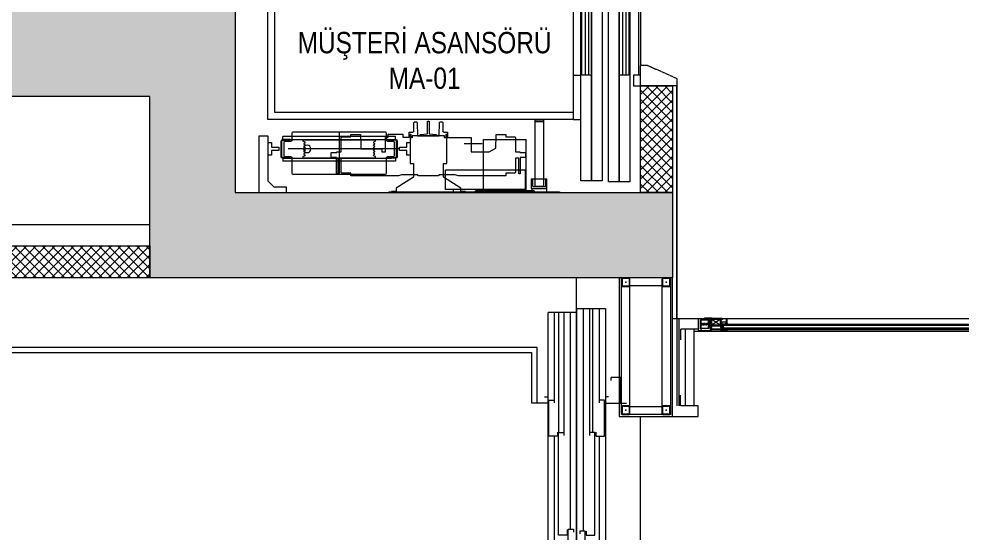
# Model space of a CAD drawing. Extents: x -1457 to 23780, y -2071 to 4205.
# Drawn here: x 19491.1 to 19933.1, y 2270.3 to 2511.5 of the extents above; entities that cross this region are included whole.
import ezdxf

# ---------------------------------------------------------------- set-up
doc = ezdxf.new("R2010")
doc.units = 0
doc.header["$MEASUREMENT"] = 0
doc.linetypes.add('HIDDEN', pattern=[0.375, 0.25, -0.125])
doc.layers.get('0').update_dxf_attribs({"color": 9, "lineweight": 9})
for name, color, linetype, lineweight in [('06D', 9, 'Continuous', 9), ('09', 9, 'Continuous', 9), ('10', 9, 'Continuous', 9), ('15', 9, 'Continuous', 9), ('INCE', 9, 'Continuous', 9), ('M-TEFRIS2-015', 129, 'Continuous', 9)]:
    doc.layers.add(name, color=color, linetype=linetype, lineweight=lineweight)
doc.styles.add('MuuM_TEXT-STANDART', font='ARIALN.TTF')
pattern_1 = [(45, (-385.5235, -15.094166), (-0.0176776695, 0.0530330086), [0, -0.05])]

# ---------------------------------------------------------------- blocks, each defined once
blk = doc.blocks.new('p-as-01')
for p, q in [((582, 0), (-582, 0)), ((-582, 0), (-582, -1432)), ((582, -1432), (582, 0)), ((660, -2), (660, 43)), ((660, 43), (925, 43)), ((925, 43), (925, -87)), ((550, -32), (-550, -32)), ((-550, -32), (-550, -1432)), ((550, -1432), (550, -32)), ((720, -2), (660, -2)), ((690, -2), (690, -17)), ((750, -2), (690, -2)), ((690, -17), (712, -17)), ((712, -17), (712, -52)), ((872, -2), (720, -2)), ((728, -52), (728, -17)), ((728, -17), (750, -17)), ((750, -17), (750, -2)), ((900, -30), (872, -2)), ((900, -87), (900, -30)), ((676, -71), (662.5, -71)), ((662.5, -598), (662.5, -71)), ((676, -105), (676, -70)), ((679, -70), (679, -105)), ((757, -63), (683, -63)), ((683, -63), (757, -63)), ((757, -66), (683, -66)), ((712, -52), (728, -52)), ((761, -105), (761, -70)), ((764, -70), (764, -105)), ((764, -71), (777.5, -71)), ((777.5, -598), (777.5, -71)), ((925, -87), (900, -87)), ((676, -91), (676, -578)), ((679, -105), (676, -105)), ((720, -611.5), (720, -95.2)), ((764, -105), (761, -105)), ((764, -91), (764, -578)), ((678.5, -166.5), (680.5, -164.5)), ((678.5, -502.5), (678.5, -166.5)), ((680.5, -164.5), (684.3, -164.5)), ((684.3, -164.5), (685.8, -170.3)), ((690, -173.5), (690, -173.5)), ((694.2, -170.3), (694.8, -168)), ((694.8, -168), (697.2, -168)), ((697.2, -168), (697.8, -170.3)), ((702, -173.5), (702, -173.5)), ((706.2, -170.3), (706.8, -168)), ((706.8, -168), (709.2, -168)), ((709.2, -168), (709.8, -170.3)), ((714, -173.5), (714, -173.5)), ((718.2, -170.3), (718.8, -168)), ((718.8, -168), (721.2, -168)), ((721.2, -168), (721.8, -170.3)), ((726, -173.5), (726, -173.5)), ((730.2, -170.3), (730.8, -168)), ((730.8, -168), (733.2, -168)), ((733.2, -168), (733.8, -170.3)), ((738, -173.5), (738, -173.5)), ((742.2, -170.3), (742.8, -168)), ((742.8, -168), (745.2, -168)), ((745.2, -168), (745.8, -170.3)), ((750, -173.5), (750, -173.5)), ((754.2, -170.3), (755.7, -164.5)), ((755.7, -164.5), (759.5, -164.5)), ((759.5, -164.5), (761.5, -166.5)), ((761.5, -166.5), (761.5, -502.5)), ((-658, -364.5), (-658, -299.5)), ((-647, -299.5), (-658, -299.5)), ((-647, -364.5), (-647, -299.5)), ((-640, -267), (-640, -427)), ((-638, -267), (-640, -267)), ((-638, -267), (-638, -427)), ((-621, -307), (-626, -312)), ((-622, -308), (-622, -427)), ((-617.5, -307), (-621, -307)), ((-616.5, -308), (-617.5, -307)), ((-616.5, -308), (-616.5, -427)), ((-680, -377), (-680, -315.5)), ((-680, -315.5), (-680, -372)), ((-680, -315.5), (-678, -315.5)), ((-678, -315.5), (-680, -315.5)), ((-678, -377), (-678, -315.5)), ((-678, -315.5), (-678, -367)), ((-658, -342), (-658, -351)), ((-658, -360), (-658, -351)), ((-645.5, -320), (-647, -320)), ((-645.5, -344), (-647, -344)), ((-647, -350.9), (-647, -359.1)), ((-645.5, -320), (-645.5, -332)), ((-640, -322), (-645.5, -322)), ((-645.5, -332), (-645.5, -322)), ((-645.5, -332), (-645.5, -342)), ((-645.5, -344), (-645.5, -332)), ((-640, -342), (-645.5, -342)), ((-635, -322), (-638, -322)), ((-635, -342), (-638, -342)), ((-635, -312), (-635, -352)), ((-626, -312), (-635, -312)), ((-635, -332), (-635, -322)), ((-635, -332), (-635, -342)), ((-626, -352), (-635, -352)), ((-626, -312), (-626, -352)), ((-622, -356), (-626, -352)), ((-616.5, -318.5), (-613.9, -333.5)), ((-613.9, -520.5), (-613.9, -333.5)), ((-610.1, -333.5), (-613.9, -333.5)), ((-613, -313.5), (-599, -313.5)), ((-599, -313.5), (-613, -313.5)), ((-613, -315.5), (-613, -313.5)), ((-613, -313.5), (-613, -315.5)), ((-613, -315.5), (-599, -315.5)), ((-613, -315.5), (-599, -315.5)), ((-607.5, -318.5), (-610.1, -333.5)), ((-610.1, -333.5), (-610.1, -520.5)), ((-607.5, -535.5), (-607.5, -318.5)), ((-602, -318.5), (-607.5, -318.5)), ((-602, -318.5), (-602, -427)), ((-598, -318.7), (-598, -316.5)), ((-598, -316.5), (-598, -318.7)), ((-598, -318.7), (-598, -535.2)), ((-598, -318.7), (-598, -535.2)), ((-596, -316.5), (-596, -537.5)), ((-596, -537.5), (-596, -316.5)), ((640, -334.5), (840, -334.5)), ((-679, -382), (-706.1, -382)), ((-706.1, -493), (-706.1, -382)), ((-706.1, -383), (-678, -383)), ((-680, -372), (-678, -372)), ((-678, -372), (-680, -372)), ((-680, -377), (-680, -372)), ((-678, -377), (-680, -377)), ((-680, -377), (-678, -377)), ((-679, -382), (-679, -377)), ((-678, -367), (-678, -572.4)), ((-668, -367), (-678, -367)), ((-678, -367), (-678, -386.5)), ((-678, -372), (-678, -367)), ((-678, -377), (-678, -372)), ((-668, -367), (-668, -386.5)), ((-668, -427), (-668, -386.5)), ((-668, -396.5), (-668, -395.5)), ((-661.9, -427), (-661.9, -394.1)), ((-661.7, -394.1), (-661.9, -394.1)), ((-661.9, -395.2), (-661.9, -395.2)), ((-645.7, -367.5), (-661.7, -367.5)), ((-661.7, -367.5), (-661.7, -394.1)), ((-647, -364.5), (-658, -364.5)), ((-645.7, -394.1), (-645.7, -367.5)), ((-645.5, -427), (-645.5, -394.1)), ((-645.5, -395.2), (-645.5, -395.2)), ((-668, -427), (-668, -487)), ((-661.9, -459.9), (-661.9, -427)), ((-645.5, -459.9), (-645.5, -427)), ((-640, -427), (-640, -587)), ((-638, -427), (-638, -587)), ((-622, -546), (-622, -427)), ((-622, -432), (-622, -427)), ((-616.5, -546), (-616.5, -427)), ((-602, -535.5), (-602, -427)), ((-683.8, -476), (-684, -476)), ((-683.8, -493), (-683.8, -476)), ((-680, -477), (-680, -538.5)), ((-678, -477), (-680, -477)), ((-678, -477), (-680, -477)), ((-680, -482), (-680, -477)), ((-680, -538.5), (-680, -482)), ((-678, -482), (-680, -482)), ((-680, -482), (-678, -482)), ((-679, -477), (-679, -473.3)), ((-678, -448.9), (-678, -487)), ((-678, -477), (-678, -538.5)), ((-678, -482), (-678, -477)), ((-678, -538.5), (-678, -482)), ((-661.9, -458.8), (-661.9, -458.8)), ((-661.7, -459.9), (-661.9, -459.9)), ((-661.7, -459.9), (-661.7, -486.5)), ((-645.7, -486.5), (-645.7, -459.9)), ((-645.7, -459.9), (-645.5, -459.9)), ((-645.5, -458.8), (-645.5, -458.8)), ((-688.8, -498), (-701.1, -498)), ((-699, -498), (-699, -523.4)), ((-691, -498), (-691, -523.4)), ((-686, -572.4), (-686, -497.1)), ((-668, -487), (-678, -487)), ((-661.7, -486.5), (-645.7, -486.5)), ((-658, -554.5), (-658, -489.5)), ((-647, -489.5), (-658, -489.5)), ((-647, -554.5), (-647, -489.5)), ((-647, -503.1), (-647, -494.9)), ((-645.5, -510), (-647, -510)), ((-645.5, -510), (-645.5, -522)), ((-640, -512), (-645.5, -512)), ((-645.5, -522), (-645.5, -512)), ((-645.5, -534), (-645.5, -522)), ((-645.5, -522), (-645.5, -532)), ((-635, -512), (-638, -512)), ((-635, -542), (-635, -502)), ((-626, -502), (-635, -502)), ((-635, -522), (-635, -512)), ((-635, -522), (-635, -512)), ((-635, -522), (-635, -532)), ((-635, -522), (-635, -532)), ((-622, -498), (-626, -502)), ((-626, -542), (-626, -502)), ((-616.5, -535.5), (-613.9, -520.5)), ((-610.1, -520.5), (-613.9, -520.5)), ((-607.5, -535.5), (-610.1, -520.5)), ((680.5, -504.5), (678.5, -502.5)), ((684.3, -504.5), (680.5, -504.5)), ((685.8, -498.7), (684.3, -504.5)), ((690, -495.5), (690, -495.5)), ((694.8, -501), (694.2, -498.7)), ((697.2, -501), (694.8, -501)), ((697.8, -498.7), (697.2, -501)), ((702, -495.5), (702, -495.5)), ((706.8, -501), (706.2, -498.7)), ((709.2, -501), (706.8, -501)), ((709.8, -498.7), (709.2, -501)), ((714, -495.5), (714, -495.5)), ((718.8, -501), (718.2, -498.7)), ((721.2, -501), (718.8, -501)), ((721.8, -498.7), (721.2, -501)), ((726, -495.5), (726, -495.5)), ((730.8, -501), (730.2, -498.7)), ((733.2, -501), (730.8, -501)), ((733.8, -498.7), (733.2, -501)), ((738, -495.5), (738, -495.5)), ((742.8, -501), (742.2, -498.7)), ((745.2, -501), (742.8, -501)), ((745.8, -498.7), (745.2, -501)), ((750, -495.5), (750, -495.5)), ((755.7, -504.5), (754.2, -498.7)), ((759.5, -504.5), (755.7, -504.5)), ((761.5, -502.5), (759.5, -504.5)), ((-680, -538.5), (-678, -538.5)), ((-680, -538.5), (-678, -538.5)), ((-658, -550), (-658, -541)), ((-647, -554.5), (-658, -554.5)), ((-645.5, -534), (-647, -534)), ((-640, -532), (-645.5, -532)), ((-635, -532), (-638, -532)), ((-626, -542), (-635, -542)), ((-621, -547), (-626, -542)), ((-617.5, -547), (-621, -547)), ((-616.5, -546), (-617.5, -547)), ((-613, -538.5), (-599, -538.5)), ((-599, -538.5), (-613, -538.5)), ((-613, -538.5), (-613, -540.5)), ((-613, -538.5), (-613, -540.5)), ((-613, -540.5), (-599, -540.5)), ((-613, -540.5), (-599, -540.5)), ((-602, -535.5), (-607.5, -535.5)), ((-598, -535.2), (-598, -537.5)), ((-598, -535.2), (-598, -537.5)), ((679, -564), (676, -564)), ((676, -564), (676, -599)), ((679, -599), (679, -564)), ((764, -564), (761, -564)), ((761, -564), (761, -599)), ((764, -599), (764, -564)), ((-771, -582), (-825, -582)), ((-825, -582), (-825, -752)), ((-771, -670), (-771, -582)), ((-679, -589.3), (-670.5, -597.8)), ((-673.3, -583.7), (-665, -592)), ((-665.8, -609.1), (-665.8, -752)), ((-658, -608.9), (-658, -752)), ((-638, -587), (-640, -587)), ((676, -598), (662.5, -598)), ((757, -603), (683, -603)), ((757, -606), (683, -606)), ((683, -606), (757, -606)), ((728, -617), (712, -617)), ((712, -617), (712, -652)), ((728, -652), (728, -617)), ((764, -598), (777.5, -598)), ((852, -682), (904, -601)), ((904, -601), (920, -601)), ((920, -601), (920, -579.6)), ((920, -579.6), (925, -579.6)), ((925, -579.6), (925, -752.6)), ((712, -652), (690, -652)), ((690, -652), (690, -667)), ((750, -652), (728, -652)), ((750, -667), (750, -652)), ((-658, -670), (-771, -670)), ((-668, -1066), (-668, -699.5)), ((-668, -699.5), (-658, -699.5)), ((-658, -752), (-658, -670)), ((-658, -1066), (-658, -699.5)), ((653, -671), (653, -667)), ((653, -667), (788, -667)), ((668, -671), (653, -671)), ((658, -752), (658, -677)), ((658, -677), (668, -677)), ((668, -677), (668, -671)), ((690, -667), (750, -667)), ((788, -667), (788, -682)), ((788, -682), (852, -682)), ((-652, -713.5), (-658, -711)), ((-658, -711), (-658, -793)), ((-649.8, -748.2), (-652, -713.5)), ((-625.4, -748.2), (-649.8, -748.2)), ((-615.4, -747.5), (-625.4, -748.2)), ((-590, -747.5), (-615.4, -747.5)), ((-590, -756.5), (-590, -747.5)), ((615.4, -748), (590, -747.5)), ((590, -747.5), (590, -756.5)), ((625.4, -748.2), (615.4, -748)), ((649.8, -748.2), (625.4, -748.2)), ((652, -713.5), (649.8, -748.2)), ((658, -711), (652, -713.5)), ((658, -793), (658, -711)), ((-825, -752), (-825, -922)), ((-665.8, -752), (-658, -752)), ((-658, -834), (-658, -752)), ((-658, -752), (-658, -752)), ((-658, -793), (-652, -790.5)), ((-652, -790.5), (-649.8, -755.8)), ((-649.8, -755.8), (-625.4, -755.8)), ((-625.4, -755.8), (-615.4, -756)), ((-615.4, -756), (-590, -756.5)), ((590, -756.5), (615.4, -756.5)), ((615.4, -756.5), (625.4, -755.8)), ((625.4, -755.8), (649.8, -755.8)), ((649.8, -755.8), (652, -790.5)), ((652, -790.5), (658, -793)), ((658, -753.2), (658, -752)), ((658, -828.2), (658, -753.2)), ((925, -752.6), (925, -925.6)), ((-771, -922), (-771, -834)), ((-771, -834), (-658, -834)), ((-688, -1069.5), (-688, -799.5)), ((-674, -799.5), (-688, -799.5)), ((-674, -799.5), (-674, -801.5)), ((-673.5, -801.5), (-674, -801.5)), ((-673.5, -801.5), (-673.5, -800)), ((-673.5, -800), (-668.5, -800)), ((-668.5, -803.5), (-668.5, -800)), ((-668.5, -803.5), (-668, -803.5)), ((-668, -912.2), (-668, -799.5)), ((-658, -803.5), (-657.5, -803.5)), ((-658, -804.5), (-658, -829.5)), ((-657.5, -803.5), (-657.5, -800)), ((-657.5, -800), (-652.5, -800)), ((-652.5, -802.5), (-652.5, -800)), ((-652.5, -802.5), (-652, -802.5)), ((-638, -799.5), (-652, -799.5)), ((-652, -799.5), (-652, -802.5)), ((-638, -1069.5), (-638, -799.5)), ((653, -838.2), (653, -834.2)), ((653, -834.2), (668, -834.2)), ((788, -838.2), (653, -838.2)), ((668, -828.2), (658, -828.2)), ((668, -834.2), (668, -828.2)), ((852, -823.2), (788, -823.2)), ((788, -823.2), (788, -838.2)), ((904, -904.2), (852, -823.2)), ((-668, -876.9), (-672.5, -879.5)), ((-672.5, -879.5), (-672.5, -890.5)), ((-653.5, -879.5), (-658, -876.9)), ((-653.5, -890.5), (-653.5, -879.5)), ((-825, -922), (-771, -922)), ((-672.5, -890.5), (-668, -893.1)), ((-668, -909.9), (-672.5, -912.5)), ((-672.5, -912.5), (-672.5, -923.5)), ((-672.5, -923.5), (-668, -926.1)), ((-658, -893.1), (-653.5, -890.5)), ((-653.5, -912.5), (-658, -909.9)), ((-658, -926.1), (-653.5, -923.5)), ((-653.5, -923.5), (-653.5, -912.5)), ((920, -904.2), (904, -904.2)), ((920, -925.6), (920, -904.2)), ((925, -925.6), (920, -925.6)), ((-668, -942.9), (-672.5, -945.5)), ((-672.5, -945.5), (-672.5, -956.5)), ((-672.5, -956.5), (-668, -959.1)), ((-653.5, -945.5), (-658, -942.9)), ((-658, -959.1), (-653.5, -956.5)), ((-653.5, -956.5), (-653.5, -945.5)), ((-668, -975.9), (-672.5, -978.5)), ((-672.5, -978.5), (-672.5, -989.5)), ((-672.5, -989.5), (-668, -992.1)), ((-668, -1008.9), (-672.5, -1011.5)), ((-672.5, -1011.5), (-672.5, -1022.5)), ((-653.5, -978.5), (-658, -975.9)), ((-658, -992.1), (-653.5, -989.5)), ((-653.5, -1011.5), (-658, -1008.9)), ((-653.5, -989.5), (-653.5, -978.5)), ((-653.5, -1022.5), (-653.5, -1011.5)), ((-672.5, -1022.5), (-668, -1025.1)), ((-658, -1025.1), (-653.5, -1022.5)), ((-658, -1064.5), (-658, -1039.5)), ((-674, -1069.5), (-688, -1069.5)), ((-674, -1069.5), (-674, -1067.5)), ((-674, -1067.5), (-673.5, -1067.5)), ((-673.5, -1067.5), (-673.5, -1069)), ((-673.5, -1067.5), (-673.5, -1067.5)), ((-673.5, -1069), (-668.5, -1069)), ((-668.5, -1065.5), (-668.5, -1069)), ((-668.5, -1065.5), (-668, -1065.5)), ((-668, -1066), (-658, -1066)), ((-658, -1065.5), (-657.5, -1065.5)), ((-657.5, -1065.5), (-657.5, -1069)), ((-657.5, -1069), (-652.5, -1069)), ((-652.5, -1066.5), (-652.5, -1069)), ((-652.5, -1066.5), (-652, -1066.5)), ((-652, -1069.5), (-652, -1066.5)), ((-638, -1069.5), (-652, -1069.5)), ((592, -1252), (582, -1252)), ((582, -1252), (582, -1292)), ((592, -1292), (592, -1252)), ((896.6, -1252), (592, -1252)), ((592, -1252), (592, -1292)), ((896.6, -1292), (896.6, -1252)), ((582, -1292), (592, -1292)), ((592, -1292), (896.6, -1292)), ((-582, -1432), (-582, -1467)), ((-582, -1432), (-525, -1432)), ((550, -1432), (-550, -1432)), ((-525, -1432), (-525, -1567)), ((582, -1432), (375, -1432)), ((375, -1432), (375, -1467)), ((582, -1432), (582, -1467)), ((870, -1467), (-542.5, -1467)), ((-542.5, -1467), (-542.5, -1517)), ((375, -1472), (-75, -1472)), ((-75, -1472), (-75, -1517)), ((-75, -1487), (375, -1487)), ((-75, -1502), (375, -1502)), ((375, -1517), (375, -1472)), ((870, -1517), (870, -1467)), ((-542.5, -1517), (870, -1517)), ((870, -1517), (-542.5, -1517)), ((-542.5, -1517), (-542.5, -1567)), ((-75, -1522), (-525, -1522)), ((-525, -1522), (-525, -1567)), ((-525, -1537), (-75, -1537)), ((-75, -1517), (375, -1517)), ((-75, -1567), (-75, -1522)), ((870, -1567), (870, -1517)), ((-542.5, -1567), (870, -1567)), ((-525, -1552), (-75, -1552)), ((-525, -1567), (-75, -1567)), ((875, -1597), (-725, -1597)), ((-725, -1597), (-725, -1647)), ((-75, -1597), (-525, -1597)), ((-525, -1597), (-525, -1642)), ((-525, -1612), (-75, -1612)), ((-525, -1627), (-75, -1627)), ((-75, -1642), (-75, -1597)), ((875, -1647), (875, -1597)), ((875, -1647), (-725, -1647)), ((-725, -1647), (-725, -1697)), ((-725, -1647), (875, -1647)), ((-525, -1642), (-75, -1642)), ((375, -1647), (-75, -1647)), ((-75, -1647), (-75, -1692)), ((-75, -1662), (375, -1662)), ((-75, -1677), (375, -1677)), ((375, -1692), (375, -1647)), ((875, -1697), (875, -1647)), ((-725, -1697), (875, -1697)), ((-525, -1714), (-575, -1714)), ((-575, -1714), (-575, -1747)), ((-525, -1747), (-525, -1714)), ((-75, -1692), (375, -1692)), ((375, -1714), (425, -1714)), ((375, -1747), (375, -1714)), ((425, -1714), (425, -1747)), ((-575, -1747), (-525, -1747)), ((-525, -1737), (375, -1737)), ((425, -1747), (375, -1747))]:
    blk.add_line(p, q)
at = {"ltscale": 15}
for p, q in [((683, -82), (683, -109)), ((752, -77), (688, -77)), ((757, -109), (757, -82)), ((640, -119), (640, -550)), ((678, -114), (645, -114)), ((835, -114), (762, -114)), ((840, -550), (840, -119)), ((645, -555), (678, -555)), ((683, -560), (683, -587)), ((757, -587), (757, -560)), ((762, -555), (835, -555)), ((688, -592), (752, -592))]:
    blk.add_line(p, q, dxfattribs=at)
at = {"ltscale": 0.25}
for p, q in [((761, -296), (737, -296)), ((737, -296), (737, -323)), ((761, -322), (761, -296)), ((667, -343), (664, -346)), ((664, -346), (664, -389)), ((734, -343), (667, -343)), ((737, -323), (734, -323)), ((734, -323), (734, -343)), ((836.5, -322), (761, -322)), ((764, -343), (764, -328)), ((764, -328), (836.5, -328)), ((831, -343), (764, -343)), ((834, -346), (831, -343)), ((834, -389), (834, -346)), ((836.5, -328), (836.5, -322)), ((664, -389), (652, -389)), ((652, -389), (652, -431.6)), ((846, -389), (834, -389)), ((846, -612.5), (846, -389)), ((654.9, -434.6), (694, -435.6)), ((694, -435.6), (719, -436.5)), ((719, -436.5), (719, -534.8)), ((666, -563.6), (651.5, -563.6)), ((651.5, -563.6), (651.5, -632.6)), ((733, -552), (666, -552)), ((666, -552), (666, -563.6)), ((719, -534.8), (733, -534.8)), ((733, -534.8), (733, -552)), ((841.5, -626.4), (846, -612.5)), ((665.5, -662), (643.8, -662)), ((651.5, -632.6), (665.5, -632.6)), ((665.5, -632.6), (665.5, -662)), ((841.5, -702.5), (841.5, -626.4)), ((593.8, -687.7), (593.8, -696.4)), ((636.7, -683.7), (596.7, -684.7)), ((596.7, -699.4), (658, -700.9)), ((636.7, -683.7), (636.7, -683.7)), ((640.8, -665), (640.8, -678.8)), ((658, -700.9), (658, -803.1)), ((843, -702.5), (841.5, -702.5)), ((846, -798.5), (846, -705.5)), ((593.8, -807.6), (593.8, -816.3)), ((658, -803.1), (596.7, -804.6)), ((596.7, -819.3), (636.7, -820.3)), ((636.7, -820.3), (636.7, -820.3)), ((640.8, -825.2), (640.8, -839)), ((841.5, -877.6), (841.5, -801.5)), ((841.5, -801.5), (843, -801.5)), ((643.8, -842), (666, -842)), ((666, -842), (666, -952)), ((846, -891.5), (841.5, -877.6)), ((-659, -920), (-659, -1004)), ((695, -920), (695, -1004)), ((846, -1115), (846, -891.5)), ((666, -952), (733, -952)), ((733, -952), (733, -1036.9)), ((733, -1036.9), (715.8, -1067.8)), ((652, -1072.4), (652, -1115)), ((715.8, -1067.8), (654.9, -1069.4)), ((652, -1115), (664, -1115)), ((664, -1115), (664, -1158)), ((834, -1158), (834, -1115)), ((834, -1115), (846, -1115)), ((664, -1158), (667, -1161)), ((667, -1161), (734, -1161)), ((734, -1161), (734, -1181)), ((734, -1181), (737, -1181)), ((737, -1181), (737, -1208)), ((761, -1208), (761, -1182)), ((761, -1182), (836.5, -1182)), ((764, -1176), (764, -1161)), ((764, -1161), (831, -1161)), ((836.5, -1176), (764, -1176)), ((831, -1161), (834, -1158)), ((836.5, -1182), (836.5, -1176)), ((737, -1208), (761, -1208))]:
    blk.add_line(p, q, dxfattribs=at)
at = {"linetype": 'Continuous', "ltscale": 0.25}
for p, q in [((921, -567), (921, -1150.5)), ((921, -567), (925, -567)), ((925, -567), (925, -1149.5)), ((911, -832.5), (818, -832.5)), ((818, -832.5), (818, -1206.5)), ((911, -1206.5), (911, -832.5)), ((911, -1168.8), (911, -868.8)), ((911, -868.8), (921, -868.8)), ((921, -868.8), (921, -1168.8)), ((676, -1010), (676, -1210)), ((921, -1010), (676, -1010)), ((921, -972.5), (916, -972.5)), ((921, -972.5), (916, -972.5)), ((916, -1247.5), (916, -972.5)), ((921, -1247.5), (921, -972.5)), ((921, -1168.8), (911, -1168.8)), ((921, -1150.5), (921, -1159)), ((921, -1159), (921, -1165)), ((921, -1165), (921, -1172.5)), ((921, -1172.5), (921, -1367)), ((925, -1149.5), (925, -1159)), ((925, -1159), (925, -1165)), ((925, -1165), (925, -1173.4)), ((925, -1173.4), (925, -1367)), ((921, -1210), (676, -1210)), ((818, -1206.5), (911, -1206.5)), ((916, -1247.5), (921, -1247.5)), ((921, -1367), (925, -1367))]:
    blk.add_line(p, q, dxfattribs=at)
at = {"ltscale": 30}
for p, q in [((860.6, -1236.2), (860.6, -1307.7)), ((905, -1236.2), (860.6, -1236.2)), ((896.6, -1241.7), (860.6, -1241.7)), ((896.6, -1241.7), (896.6, -1302.2)), ((896.6, -1302.2), (860.6, -1302.2)), ((905, -1307.7), (860.6, -1307.7))]:
    blk.add_line(p, q, dxfattribs=at)
at = {"ltscale": 6}
for p, q in [((905, -1236.2), (905, -1307.7)), ((905, -1237), (925, -1237)), ((923, -1237), (923, -1307)), ((925, -1237), (925, -1307)), ((925, -1307), (905, -1307))]:
    blk.add_line(p, q, dxfattribs=at)
for centre, radius in [((720, -184.5), 17.5), ((-612, -327), 3), ((-612, -527), 3)]:
    blk.add_circle(centre, radius)
for centre, radius, start, end in [((683, -70), 7, 90, 180), ((683, -70), 4, 90, 180), ((688, -82), 5, 90, 180), ((752, -82), 5, 0, 90), ((757, -70), 7, 0, 90), ((757, -70), 4, 0, 90), ((645, -119), 5, 90, 180), ((678, -109), 5, 270, 0), ((762, -109), 5, 180, 270), ((835, -119), 5, 0, 90), ((690, -169.2), 4.3, 195, 270), ((690, -169.2), 4.3, 270, 345), ((702, -169.2), 4.3, 195, 270), ((702, -169.2), 4.3, 270, 345), ((714, -169.2), 4.3, 195, 270), ((714, -169.2), 4.3, 270, 345), ((726, -169.2), 4.3, 195, 270), ((726, -169.2), 4.3, 270, 345), ((738, -169.2), 4.3, 195, 270), ((738, -169.2), 4.3, 270, 345), ((750, -169.2), 4.3, 195, 270), ((750, -169.2), 4.3, 270, 345), ((-612, -327), 3, 0, 180), ((-612, -327), 3, 180, 0), ((-599, -316.5), 3, 0, 90), ((-599, -316.5), 3, 0, 90), ((-599, -316.5), 1, 0, 90), ((-599, -316.5), 1, 0, 90), ((-684, -470), 6, 270, 0), ((-701.1, -493), 5, 180, 270), ((-695, -523.4), 4, 180, 0), ((-688.8, -493), 5, 270, 0), ((-612, -527), 3, 0, 180), ((-612, -527), 3, 180, 0), ((690, -499.8), 4.3, 90, 165), ((690, -499.8), 4.3, 15, 90), ((702, -499.8), 4.3, 90, 165), ((702, -499.8), 4.3, 15, 90), ((714, -499.8), 4.3, 90, 165), ((714, -499.8), 4.3, 15, 90), ((726, -499.8), 4.3, 90, 165), ((726, -499.8), 4.3, 15, 90), ((738, -499.8), 4.3, 90, 165), ((738, -499.8), 4.3, 15, 90), ((750, -499.8), 4.3, 90, 165), ((750, -499.8), 4.3, 15, 90), ((-662, -572.4), 24, 180, 225), ((-662, -572.4), 16, 180, 225), ((-599, -537.5), 1, 270, 0), ((-599, -537.5), 3, 270, 0), ((-599, -537.5), 3, 270, 0), ((-599, -537.5), 1, 270, 0), ((645, -550), 5, 180, 270), ((678, -560), 5, 0, 90), ((762, -560), 5, 90, 180), ((835, -550), 5, 270, 0), ((-681.8, -609.1), 16, 0, 45), ((-682, -608.9), 24, 0, 45), ((683, -599), 7, 180, 270), ((683, -599), 4, 180, 270), ((688, -587), 5, 180, 270), ((752, -587), 5, 270, 0), ((757, -599), 4, 270, 0), ((757, -599), 7, 270, 0), ((-663, -885), 15, 109.4712, 250.5288), ((-663, -885), 9.5, 121.7569, 238.2431), ((-663, -885), 6, 146.4427, 213.5573), ((-663, -885), 15, 289.4712, 70.5288), ((-663, -885), 9.5, 301.7569, 58.2431), ((-663, -885), 6, 326.4427, 33.5573), ((-663, -918), 15, 109.4712, 250.5288), ((-663, -918), 9.5, 121.7569, 238.2431), ((-663, -918), 6, 146.4427, 213.5573), ((-663, -918), 15, 289.4712, 70.5288), ((-663, -918), 9.5, 301.7569, 58.2431), ((-663, -918), 6, 326.4427, 33.5573), ((-663, -951), 15, 109.4712, 250.5288), ((-663, -984), 15, 109.4712, 250.5288), ((-663, -951), 9.5, 121.7569, 238.2431), ((-663, -951), 6, 146.4427, 213.5573), ((-663, -951), 15, 289.4712, 70.5288), ((-663, -951), 9.5, 301.7569, 58.2431), ((-663, -951), 6, 326.4427, 33.5573), ((-663, -984), 15, 289.4712, 70.5288), ((-663, -1017), 15, 109.4712, 250.5288), ((-663, -984), 9.5, 121.7569, 238.2431), ((-663, -1017), 9.5, 121.7569, 238.2431), ((-663, -984), 6, 146.4427, 213.5573), ((-663, -1017), 6, 146.4427, 213.5573), ((-663, -984), 9.5, 301.7569, 58.2431), ((-663, -984), 6, 326.4427, 33.5573), ((-663, -1017), 15, 289.4712, 70.5288), ((-663, -1017), 9.5, 301.7569, 58.2431), ((-663, -1017), 6, 326.4427, 33.5573)]:
    blk.add_arc(centre, radius, start, end)
at = {"ltscale": 0.25}
for centre, radius, start, end in [((655, -431.6), 2.98, 180, 268.4759), ((643.8, -665), 3, 90, 180), ((596.8, -687.7), 3, 91.5, 180), ((596.8, -696.4), 2.99, 180, 268.6138), ((635.8, -678.8), 5, 280.303, 360), ((843, -705.5), 3, 360, 90), ((596.8, -807.6), 3, 91.3862, 180), ((596.8, -816.3), 3, 180, 268.5), ((635.8, -825.2), 5, 360, 79.697), ((643.8, -839), 3, 180, 270), ((843, -798.5), 3, 270, 0), ((655, -1072.4), 2.98, 91.5241, 180)]:
    blk.add_arc(centre, radius, start, end, dxfattribs=at)
blk = doc.blocks.new('Prf-40x40')
for points in [[(1.5, -2), (-1.5, -2, -0.414214), (-2, -1.5), (-2, 1.5, -0.414214), (-1.5, 2), (1.5, 2, -0.414214), (2, 1.5), (2, -1.5, -0.414214)], [(1.5, -1.7), (-1.5, -1.7, -0.414214), (-1.7, -1.5), (-1.7, 1.5, -0.414214), (-1.5, 1.7), (1.5, 1.7, -0.414214), (1.7, 1.5), (1.7, -1.5, -0.414214)]]:
    blk.add_lwpolyline(points, format="xyb", close=True)
blk.add_point((0, 0))
blk = doc.blocks.new('p-civi')
at = {"layer": 'INCE', "linetype": 'HIDDEN'}
for p, q in [((0.1, 0.6), (0, 0.5)), ((13.1, 0.5), (0, 0.5)), ((0, 0.5), (0, -0.5)), ((0.1, 0.6), (13, 0.6)), ((0.1, 0.6), (0.1, -0.6)), ((13, 0.6), (13.1, 0.5)), ((13.1, -0.5), (0, -0.5)), ((0.1, -0.6), (0, -0.5)), ((13, -0.6), (0.1, -0.6)), ((13, -0.6), (13.1, -0.5))]:
    blk.add_line(p, q, dxfattribs=at)
at = {"layer": 'INCE'}
for p, q in [((0.1, -0.4), (0.2, 0.6)), ((0.2, -0.6), (0.4, 0.6)), ((0.4, -0.6), (0.6, 0.6)), ((0.6, -0.6), (0.8, 0.6)), ((0.8, -0.6), (1, 0.6)), ((1, -0.6), (1.2, 0.6)), ((1.2, -0.6), (1.4, 0.6)), ((1.4, -0.6), (1.6, 0.6)), ((1.6, -0.6), (1.8, 0.6)), ((1.8, -0.6), (2, 0.6)), ((2, -0.6), (2.2, 0.6)), ((2.2, -0.6), (2.4, 0.6)), ((2.5, -0.6), (2.6, 0.6)), ((2.7, -0.6), (2.8, 0.6)), ((2.9, -0.6), (3, 0.6)), ((3.1, -0.6), (3.2, 0.6)), ((3.3, -0.6), (3.4, 0.6)), ((3.5, -0.6), (3.6, 0.6)), ((3.7, -0.6), (3.9, 0.6)), ((3.9, -0.6), (4.1, 0.6)), ((4.1, -0.6), (4.3, 0.6)), ((4.3, -0.6), (4.5, 0.6)), ((4.5, -0.6), (4.7, 0.6)), ((4.7, -0.6), (4.9, 0.6)), ((4.9, -0.6), (5.1, 0.6)), ((5.1, -0.6), (5.3, 0.6)), ((5.3, -0.6), (5.5, 0.6)), ((5.5, -0.6), (5.7, 0.6)), ((5.7, -0.6), (5.9, 0.6)), ((5.9, -0.6), (6.1, 0.6)), ((6.1, -0.6), (6.3, 0.6)), ((6.3, -0.6), (6.5, 0.6)), ((6.5, -0.6), (6.7, 0.6)), ((6.7, -0.6), (6.9, 0.6)), ((6.9, -0.6), (7.1, 0.6)), ((7.1, -0.6), (7.3, 0.6)), ((7.3, -0.6), (7.5, 0.6)), ((7.5, -0.6), (7.7, 0.6)), ((7.8, -0.6), (7.9, 0.6)), ((8, -0.6), (8.1, 0.6)), ((8.2, -0.6), (8.3, 0.6)), ((8.4, -0.6), (8.5, 0.6)), ((8.6, -0.6), (8.7, 0.6)), ((8.8, -0.6), (8.9, 0.6)), ((9, -0.6), (9.2, 0.6)), ((9.2, -0.6), (9.4, 0.6)), ((9.4, -0.6), (9.6, 0.6)), ((9.6, -0.6), (9.8, 0.6)), ((9.8, -0.6), (10, 0.6)), ((10, -0.6), (10.2, 0.6)), ((10.2, -0.6), (10.4, 0.6)), ((10.4, -0.6), (10.6, 0.6)), ((10.6, -0.6), (10.8, 0.6)), ((10.8, -0.6), (11, 0.6)), ((11, -0.6), (11.2, 0.6)), ((11.2, -0.6), (11.4, 0.6)), ((11.4, -0.6), (11.6, 0.6)), ((11.6, -0.6), (11.8, 0.6)), ((11.8, -0.6), (12, 0.6)), ((12, -0.6), (12.2, 0.6)), ((12.2, -0.6), (12.4, 0.6)), ((12.4, -0.6), (12.6, 0.6)), ((12.6, -0.6), (12.8, 0.6)), ((12.8, -0.6), (13, 0.6)), ((13, 0.6), (13.1, 0.5)), ((13.1, 0.5), (13, 0.6)), ((13.1, 0.5), (13.2, 0.5)), ((13.6, 0.9), (13.2, 0.5)), ((13.2, -0.5), (13.2, 0.5)), ((13.6, 0.9), (13.6, -0.9)), ((13.6, 0.9), (13.6, 0.9)), ((13.7, 0.6), (13.7, -0.8)), ((13.1, -0.5), (13.2, -0.5)), ((13.6, -0.9), (13.2, -0.5)), ((13.6, -0.9), (13.7, -0.9))]:
    blk.add_line(p, q, dxfattribs=at)
blk = doc.blocks.new('*X58')
for p, q in [((1, 6.3), (1.3, 6.6)), ((3.8, 3.3), (1.2, 5.9)), ((1.6, 5.1), (2.3, 5.9)), ((2.2, 4), (3.3, 5)), ((2.9, 2.9), (4.9, 4.9)), ((3.7, 1.9), (3.8, 2)), ((5.3, 3.5), (3.9, 4.9)), ((4.8, 5.8), (4.1, 6.6)), ((4.2, 5.9), (4.8, 6.6)), ((5.3, 3.5), (6.7, 4.9)), ((5.7, 5.7), (6.5, 6.5)), ((8.4, 2.2), (5.7, 4.9)), ((6.8, 5.6), (5.9, 6.5)), ((7.8, 1), (6.5, 2.3)), ((6.7, 1.4), (10.4, 5.1)), ((6.8, 3.3), (8.4, 4.9)), ((7.2, 0.1), (7.8, 0.7)), ((7.3, 5.5), (8.2, 6.4)), ((9.5, 2.9), (7.5, 4.9)), ((8.8, 5.3), (7.7, 6.4)), ((8.8, 5.3), (9.6, 6)), ((11.4, 2.8), (9.1, 5.1)), ((10.1, 3), (12, 4.9)), ((14.1, 1.8), (11, 4.9)), ((11.8, 5.9), (11.1, 6.6)), ((11.3, 6), (11.9, 6.6)), ((11.5, 2.7), (13.7, 4.9)), ((12.4, 1.8), (13.8, 3.2)), ((13.6, 0.6), (12.6, 1.6)), ((12.8, 5.8), (13.6, 6.5)), ((14.2, 3.5), (12.8, 4.9)), ((12.8, 0.5), (14, 1.6)), ((13.8, 5.7), (12.9, 6.6)), ((14.1, 3.5), (16.5, 5.9)), ((14.4, 5.6), (15.3, 6.5)), ((15.8, 3.6), (14.5, 4.9)), ((16.7, 4.5), (14.7, 6.5)), ((16.1, 3.7), (16.6, 4.2))]:
    blk.add_line(p, q)
blk = doc.blocks.new('*X57')
for p, q in [((0.6, 14.7), (1.1, 15.2)), ((4.5, 11.4), (0.8, 15.2)), ((1.3, 0.4), (0.9, 0.9)), ((1, 13.3), (2.1, 14.5)), ((3.3, 10.8), (1, 13.1)), ((1, 1), (3.1, 3.1)), ((1.1, 8.1), (1.6, 8.6)), ((1.3, 11.9), (3.2, 13.8)), ((2, 1.5), (1.5, 2.1)), ((1.6, 10.4), (4.2, 13)), ((4.5, 7.9), (1.6, 10.8)), ((1.9, 8.9), (3.3, 10.4)), ((1.9, 7.2), (3.6, 8.9)), ((4.5, 6.1), (1.9, 8.7)), ((2.7, 2.6), (2, 3.3)), ((4, 4.8), (2.5, 6.4)), ((2.5, 4.3), (4.6, 6.3)), ((2.6, 6.1), (4.4, 8)), ((3.4, 3.6), (2.6, 4.5)), ((4.3, 11.4), (5.2, 12.2))]:
    blk.add_line(p, q)
blk = doc.blocks.new('p-dograma izo1')
at = {"layer": '10'}
for p, q in [((-69.9, -3.3), (-29.9, -3.3)), ((-29.9, -3.3), (-69.9, -32.1)), ((-69.9, -3.3), (-29.9, -32.1)), ((-69.9, -32.1), (-69.9, -3.3)), ((-29.9, -32.1), (-69.9, -32.1)), ((-24.9, -27), (-31.8, -27)), ((-29.9, -32.1), (-29.9, -3.3)), ((-26.9, -24.5), (-28.9, -24.5)), ((-26.9, -29.5), (-28.9, -29.5)), ((-26.9, -22.5), (-26.9, -31.5))]:
    blk.add_line(p, q, dxfattribs=at)
at = {"layer": '10', "linetype": 'ByBlock'}
blk.add_line((-28.9, -2.1), (-28.9, -30), dxfattribs=at)
at = {"layer": '10'}
blk.add_lwpolyline([(-72.9, -30), (-72.9, -33.1), (-77.9, -33.1), (-77.9, -36.6), (-77.6, -37.1), (-78.7, -38.2, 0.198912), (-78.8, -38.4), (-78.8, -38.9, 0.414214), (-78.6, -39.1), (-77.3, -39.1, 0.198912), (-77.1, -39), (-76.4, -38.3), (-76, -38.3, 0.198912), (-75.8, -38.2), (-75.4, -37.8), (-75.4, -37.6), (-76.4, -36.6), (-76.4, -35.6), (-76.4, -35.6, -1), (-76.4, -35.1), (-70.6, -35.1), (-72.1, -37.6), (-72.1, -37.8), (-71.9, -38.2, 0.267949), (-71.7, -38.3), (-71.2, -38.3), (-71, -38.2), (-67.9, -35.1), (-31.9, -35.1), (-28.7, -38.2), (-28.6, -38.3), (-28.1, -38.3, 0.267949), (-27.9, -38.2), (-27.7, -37.8), (-27.7, -37.6), (-29.1, -35.1), (-23.3, -35.1, -1), (-23.3, -35.6), (-23.4, -35.6), (-23.4, -36.6), (-24.4, -37.6), (-24.4, -37.8), (-23.9, -38.2, 0.198912), (-23.8, -38.3), (-23.4, -38.3), (-22.6, -39, 0.198912), (-22.5, -39.1), (-21.2, -39.1, 0.414214), (-21, -38.9), (-21, -38.4, 0.198912), (-21, -38.2), (-22.2, -37.1), (-21.9, -36.6), (-21.9, -33.1), (-26.9, -33.1), (-26.9, -22.1), (-21.9, -22.1), (-21.9, -18.8), (-23.9, -18.1), (-23.8, -18.1), (-23.9, -18.1), (-23.9, -20.1), (-26.9, -20.1), (-26.9, -2.1), (-23.9, -2.1), (-23.9, -4.1), (-21.9, -3.4), (-21.9, -0.1), (-77.9, -0.1), (-77.9, -3.4), (-75.9, -4.1), (-75.9, -2.1), (-72.9, -2.1), (-72.9, -20.1), (-75.9, -20.1), (-75.9, -18.1), (-77.9, -18.8), (-77.9, -22.1), (-72.9, -22.1), (-72.9, -24)], format="xyb", dxfattribs=at)
for points in [[(-70.9, -24.6), (-70.9, -2.1), (-53.4, -2.1), (-28.9, -2.1)], [(-28.9, -30), (-28.9, -33.1), (-70.9, -33.1), (-70.9, -29.5)]]:
    blk.add_lwpolyline(points, dxfattribs=at)
blk.add_lwpolyline([(-26.9, -16.9, -0.414214), (-26.4, -16.4), (-1.4, -16.4), (-1.4, -1.5), (-19.9, -1.5), (-19.9, -5.7), (-26.1, -5.7, -0.414214), (-26.6, -5.2), (-26.6, -4.7), (-24.6, -3.3), (-24.1, -4.2), (-21.4, -4.2), (-21.4, -1.6), (-21.9, -1.6), (-21.9, -0.1), (0.1, -0.1), (0.1, -24.6), (-1.4, -24.6), (-1.4, -18), (-24.1, -18), (-24.1, -19), (-26.9, -17.2)], format="xyb", close=True, dxfattribs=at)
blk = doc.blocks.new('p-izo kapı kenar profili')
at = {"layer": '06D'}
h = blk.add_hatch(dxfattribs=at)
h.set_pattern_fill('DOTS', color=256, scale=0.8, angle=45, style=0)
h.set_pattern_definition(pattern_1)
h.paths.add_polyline_path([(0.26, -4.83), (0.16, -5), (0.66, -5), (0.56, -4.83), (0.56, -4.25), (0.56, -3.67), (0.66, -3.5), (0.16, -3.5), (0.26, -3.67), (0.26, -4.25)])
h = blk.add_hatch(dxfattribs=at)
h.set_pattern_fill('DOTS', color=256, scale=0.8, angle=45, style=0)
h.set_pattern_definition(pattern_1)
h.paths.add_polyline_path([(5.03, -4.25), (5.03, -4.83), (4.93, -5), (5.43, -5), (5.33, -4.83), (5.33, -4.25), (5.33, -3.67), (5.43, -3.5), (4.93, -3.5), (5.03, -3.67)])
at = {"layer": '09'}
h = blk.add_hatch(dxfattribs=at)
h.set_pattern_fill('ANSI31', color=256, scale=0.75, style=0)
h.set_pattern_definition([(45, (-0.12092, -6), (-0.0662913, 0.0662913), [])])
h.paths.add_polyline_path([(7.79, -6), (7.79, -5.61), (7.78, -5.61), (7.77, -5.6), (7.77, -5.45), (7.55, -5.45, 0.414214), (7.49, -5.51), (7.49, -5.57), (7.64, -5.57), (7.64, -5.82), (6.64, -5.82), (6.64, -5.57), (6.79, -5.57), (6.79, -5.51, 0.414214), (6.73, -5.45), (6.49, -5.45), (6.49, -5.8), (5.29, -5.8), (5.29, -5.2), (5.59, -5.2), (5.59, -4.85), (5.56, -4.8), (5.67, -4.69, 0.198912), (5.68, -4.67), (5.68, -4.62, 0.414214), (5.66, -4.6), (5.53, -4.6, 0.198912), (5.51, -4.61), (5.44, -4.68), (5.4, -4.68, 0.198912), (5.38, -4.69), (5.34, -4.73), (5.34, -4.75), (5.44, -4.85), (5.44, -4.95), (5.44, -4.95, -1), (5.44, -5), (4.85, -5), (5, -4.75), (5, -4.73), (4.98, -4.69, 0.267949), (4.96, -4.68), (4.91, -4.68), (4.89, -4.69), (4.58, -5), (2.81, -5), (0.98, -5), (0.66, -4.69), (0.65, -4.68), (0.6, -4.68, 0.267949), (0.58, -4.69), (0.56, -4.72), (0.56, -4.76), (0.7, -5), (0.11, -5, -1), (0.11, -4.95), (0.12, -4.95), (0.12, -4.85), (0.22, -4.75), (0.22, -4.73), (0.17, -4.69, 0.198912), (0.16, -4.68), (0.12, -4.68), (0.04, -4.61, 0.198912), (0.03, -4.6), (-0.1, -4.6, 0.414214), (-0.12, -4.62), (-0.12, -4.67, 0.198912), (-0.12, -4.69), (0, -4.8), (-0.03, -4.85), (-0.03, -5.2), (0.29, -5.2), (0.29, -5.8), (0, -5.8), (0, -6), (2.42, -6), (2.81, -6)], flags=17)
h.paths.add_polyline_path([(7.79, -6), (7.79, -5.45), (7.55, -5.45, 0.414214), (7.49, -5.51), (7.49, -5.57), (7.64, -5.57), (7.64, -5.82), (6.64, -5.82), (6.64, -5.57), (6.79, -5.57), (6.79, -5.51, 0.414214), (6.73, -5.45), (6.49, -5.45), (6.49, -5.8), (5.29, -5.8), (5.29, -5.2), (5.59, -5.2), (5.59, -4.85), (5.56, -4.8), (5.67, -4.69, 0.198912), (5.68, -4.67), (5.68, -4.62, 0.414214), (5.66, -4.6), (5.53, -4.6, 0.198912), (5.51, -4.61), (5.44, -4.68), (5.4, -4.68, 0.198912), (5.38, -4.69), (5.34, -4.73), (5.34, -4.75), (5.44, -4.85), (5.44, -4.95), (5.44, -4.95, -1), (5.44, -5), (4.85, -5), (5, -4.75), (5, -4.73), (4.98, -4.69, 0.267949), (4.96, -4.68), (4.91, -4.68), (4.89, -4.69), (4.58, -5), (2.81, -5), (0.98, -5), (0.66, -4.69), (0.65, -4.68), (0.6, -4.68, 0.267949), (0.58, -4.69), (0.56, -4.73), (0.56, -4.75), (0.7, -5), (0.11, -5, -1), (0.11, -4.95), (0.12, -4.95), (0.12, -4.85), (0.22, -4.75), (0.22, -4.73), (0.17, -4.69, 0.198912), (0.16, -4.68), (0.12, -4.68), (0.04, -4.61, 0.198912), (0.03, -4.6), (-0.1, -4.6, 0.414214), (-0.12, -4.62), (-0.12, -4.67, 0.198912), (-0.12, -4.69), (0, -4.8), (-0.03, -4.85), (-0.03, -5.2), (0.29, -5.2), (0.29, -5.8), (0, -5.8), (0, -6), (2.42, -6), (2.81, -6)], flags=17)
at = {"layer": '06D'}
for p, q in [((0.16, -3.5), (0.26, -3.67)), ((0.66, -3.5), (0.16, -3.5)), ((0.26, -4.25), (0.26, -3.67)), ((0.26, -4.25), (0.26, -4.83)), ((0.66, -3.5), (0.56, -3.67)), ((0.56, -3.67), (0.56, -4.25)), ((0.56, -4.83), (0.56, -4.25)), ((4.93, -3.5), (5.03, -3.67)), ((5.43, -3.5), (4.93, -3.5)), ((5.03, -4.25), (5.03, -3.67)), ((5.03, -4.25), (5.03, -4.83)), ((5.43, -3.5), (5.33, -3.67)), ((5.33, -3.67), (5.33, -4.25)), ((5.33, -4.83), (5.33, -4.25)), ((0.16, -5), (0.26, -4.83)), ((0.66, -5), (0.16, -5)), ((0.66, -5), (0.56, -4.83)), ((4.93, -5), (5.03, -4.83)), ((5.43, -5), (4.93, -5)), ((5.43, -5), (5.33, -4.83)), ((6.63, -5.25), (6.61, -5.27)), ((6.61, -5.27), (6.61, -5.29)), ((6.61, -5.29), (6.62, -5.31)), ((6.62, -5.31), (6.64, -5.31)), ((7.01, -5.21), (6.63, -5.25)), ((6.64, -5.31), (7.1, -5.31)), ((6.79, -5.45), (6.64, -5.45)), ((6.79, -5.57), (6.74, -5.57)), ((6.74, -5.57), (6.84, -5.8)), ((6.79, -5.57), (6.79, -5.45)), ((6.84, -5.8), (6.86, -5.81)), ((6.86, -5.81), (6.87, -5.81)), ((6.87, -5.81), (6.89, -5.79)), ((7.05, -5.2), (7.01, -5.21)), ((7.1, -5.31), (7.12, -5.3)), ((7.12, -5.3), (7.13, -5.29)), ((7.13, -5.29), (7.15, -5.27)), ((7.15, -5.27), (7.16, -5.25)), ((7.16, -5.25), (7.17, -5.22)), ((7.17, -5.22), (7.19, -5.21)), ((7.19, -5.21), (7.22, -5.19)), ((7.27, -5.28), (7.26, -5.3)), ((7.26, -5.3), (7.27, -5.31)), ((7.3, -5.26), (7.27, -5.28)), ((7.27, -5.31), (7.83, -5.31)), ((7.7, -5.22), (7.3, -5.26)), ((7.41, -5.8), (7.39, -5.79)), ((7.43, -5.81), (7.41, -5.8)), ((7.45, -5.8), (7.43, -5.81)), ((7.52, -5.57), (7.45, -5.8)), ((7.47, -5.57), (7.47, -5.45)), ((7.47, -5.45), (7.77, -5.45)), ((7.47, -5.57), (7.52, -5.57)), ((7.74, -5.21), (7.7, -5.22)), ((7.77, -5.2), (7.74, -5.21)), ((7.77, -5.45), (7.77, -5.6)), ((7.77, -5.6), (7.78, -5.61)), ((7.78, -5.61), (7.8, -5.61)), ((7.8, -5.61), (7.82, -5.59)), ((7.82, -5.59), (8.08, -5.16)), ((7.83, -5.31), (8, -5.16))]:
    blk.add_line(p, q, dxfattribs=at)
blk.add_lwpolyline([(7.46, -2.33), (7.36, -2.31), (7.2, -2.35), (7.04, -2.43), (6.71, -2.65), (6.67, -2.69), (6.69, -2.71), (6.71, -2.71), (7.12, -2.52), (7.22, -2.51), (7.34, -2.54), (7.39, -2.59), (7.44, -2.62), (7.48, -2.67), (7.52, -2.7), (7.57, -2.72), (7.59, -2.7), (7.57, -2.67), (7.54, -2.64), (7.53, -2.61), (7.54, -2.59), (7.65, -2.61), (7.79, -2.63), (7.93, -2.67), (8.09, -2.7), (8.14, -2.72), (8.17, -2.72), (8.19, -2.7), (8.19, -2.67), (8.17, -2.63), (7.87, -2.23), (7.81, -2.23), (7.81, -2.45), (7.59, -2.45), (7.49, -2.36), (7.48, -2.35)], close=True, dxfattribs=at)
for centre, radius, start, end in [((6.64, -5.3), 0.15, 90, 270), ((7.14, -5.75), 0.253, 351.4886, 188.5114)]:
    blk.add_arc(centre, radius, start, end, dxfattribs=at)
at = {"layer": '09'}
for points in [[(0.5, -2.4), (0.7, -2.45)], [(0.7, -2.94), (0.5, -2.99)]]:
    blk.add_lwpolyline(points, dxfattribs=at)
at = {"layer": '10'}
for p, q in [((5.73, -5.14), (6.23, -2.74)), ((5.73, -2.74), (6.23, -5.14)), ((5.73, -5.14), (5.73, -2.74)), ((6.23, -2.74), (5.73, -2.74)), ((6.23, -5.14), (6.23, -2.74)), ((6.23, -5.14), (5.73, -5.14))]:
    blk.add_line(p, q, dxfattribs=at)
for points in [[(0.92, 0.12), (0.92, 0), (0.92, 0.12), (-2.2, 0.12), (-2.2, 0), (-0.2, 0), (-0.2, -2.38), (-0.08, -2.38), (-0.08, 0), (0.92, 0)], [(2.44, -5.2), (0.51, -5.2), (0.51, -5.8), (2.44, -5.8), (2.83, -5.8), (5.11, -5.8), (5.11, -5.2), (2.83, -5.2)]]:
    blk.add_lwpolyline(points, close=True, dxfattribs=at)
blk.add_lwpolyline([(-5.35, -4.67), (-5.59, -4.67), (-5.59, -6), (-0.2, -6), (2.44, -6), (2.83, -6), (7.81, -6), (7.81, -5.45), (7.57, -5.45, 0.414214), (7.51, -5.51), (7.51, -5.57), (7.66, -5.57), (7.66, -5.82), (6.66, -5.82), (6.66, -5.57), (6.81, -5.57), (6.81, -5.51, 0.414214), (6.75, -5.45), (6.51, -5.45), (6.51, -5.8), (5.31, -5.8), (5.31, -5.2), (5.61, -5.2), (5.61, -4.85), (5.58, -4.8), (5.69, -4.69, 0.198912), (5.7, -4.67), (5.7, -4.62, 0.414214), (5.68, -4.6), (5.55, -4.6, 0.198912), (5.53, -4.61), (5.46, -4.68), (5.42, -4.68, 0.198912), (5.4, -4.69), (5.36, -4.73), (5.36, -4.75), (5.46, -4.85), (5.46, -4.95), (5.47, -4.95, -1), (5.47, -5), (4.88, -5), (5.02, -4.75), (5.02, -4.73), (5, -4.69, 0.267949), (4.98, -4.68), (4.93, -4.68), (4.91, -4.69), (4.6, -5), (2.83, -5), (1, -5), (0.69, -4.69), (0.67, -4.68), (0.62, -4.68, 0.267949), (0.6, -4.69), (0.58, -4.73), (0.58, -4.75), (0.73, -5), (0.14, -5, -1), (0.14, -4.95), (0.14, -4.95), (0.14, -4.85), (0.24, -4.75), (0.24, -4.73), (0.2, -4.69, 0.198912), (0.18, -4.68), (0.14, -4.68), (0.07, -4.61, 0.198912), (0.05, -4.6), (-0.08, -4.6, 0.414214), (-0.1, -4.62), (-0.1, -4.67, 0.198912), (-0.09, -4.69), (0.02, -4.8), (-0.01, -4.85), (-0.01, -5.2), (0.31, -5.2), (0.31, -5.8), (-0.2, -5.8), (-4.29, -5.8), (-4.29, -4.67), (-4.53, -4.67, 0.414214), (-4.59, -4.73), (-4.59, -4.79), (-4.44, -4.79), (-4.44, -5.82), (-5.44, -5.82), (-5.44, -4.79), (-5.29, -4.79), (-5.29, -4.73)], format="xyb", close=True, dxfattribs=at)
at = {"layer": '06D', "extrusion": (0, 0, -1), "xscale": 0.1, "yscale": 0.1, "zscale": -0.1, "rotation": 90}
blk.add_blockref('*X57', (-6.67, -2.78), dxfattribs=at)
at = {"layer": '06D', "extrusion": (0, 0, -1), "xscale": 0.1, "yscale": 0.1, "zscale": -0.1}
blk.add_blockref('*X58', (-8.17, -5.8), dxfattribs=at)
at = {"layer": '09', "xscale": 0.1, "yscale": 0.1, "zscale": 0.1}
blk.add_blockref('p-dograma izo1', (7.79, 0.01), dxfattribs=at)
blk = doc.blocks.new('p-ısı yalıtımlı doğrama')
at = {"layer": '10'}
h = blk.add_hatch(dxfattribs=at)
h.set_pattern_fill('ANSI32', color=256, scale=1.5, angle=189, style=0)
h.set_pattern_definition([(126, (0.8328, 3.20004), (0.45507, 0.33063), []), (126, (0.5709, 3.2415), (0.45507, 0.33063), [])])
h.paths.add_polyline_path([(1.98, 2.05), (5.68, 2.05), (5.68, -1.65), (1.98, -1.65)], flags=16)
h.paths.add_polyline_path([(1.83, 2.2), (1.83, -1.8), (5.83, -1.8), (5.83, 2.2)])
at = {"layer": 'INCE'}
h = blk.add_hatch(dxfattribs=at)
h.set_pattern_fill('ANSI37', color=256, scale=0.64, angle=189, style=0)
h.set_pattern_definition([(54, (727.92843, -232.15538), (-0.0647213595, 0.04702282), []), (144, (727.92843, -232.15538), (-0.04702282, -0.0647213595), [])])
edge = h.paths.add_edge_path()
edge.add_line((3.83, 3.13), (3.83, 3.68))
edge.add_arc((4.08, 3.72), 0.246, 189.0242, 309.6487)
edge.add_line((4.23, 3.53), (4.23, 3.13))
edge.add_line((4.23, 3.13), (3.83, 3.13))
h = blk.add_hatch(dxfattribs=at)
h.set_pattern_fill('ANSI37', color=256, scale=0.64, angle=189, style=0)
h.set_pattern_definition([(306, (727.91843, 233.08852), (-0.0647213595, -0.04702282), []), (216, (727.91843, 233.08852), (-0.04702282, 0.0647213595), [])])
edge = h.paths.add_edge_path()
edge.add_line((3.83, -2.27), (3.83, -2.74))
edge.add_arc((4.12, -2.9), 0.325, 431.054, 511.2399, ccw=False)
edge.add_line((4.22, -2.59), (4.22, -2.27))
edge.add_line((4.22, -2.27), (3.83, -2.27))
at = {"layer": '10'}
for points in [[(1.83, 2.2), (1.83, 2.2, 4.557572), (1.83, 2.2), (1.83, -1.8, 6.895317), (1.83, -1.8), (1.83, -1.8), (5.83, -1.8), (5.83, 2.2), (1.83, 2.2)], [(1.98, 2.05), (5.68, 2.05), (5.68, -1.65), (1.98, -1.65), (1.98, 2.05, -4.556435), (1.98, 2.05)]]:
    blk.add_lwpolyline(points, format="xyb", close=True, dxfattribs=at)
at = {"layer": 'INCE'}
for points in [[(4.23, 3.53), (4.23, 3.13), (3.83, 3.13), (3.83, 3.68, 0.580989), (4.23, 3.53)], [(4.22, -2.59), (4.22, -2.27), (3.83, -2.27), (3.83, -2.74, -0.364889), (4.22, -2.59)]]:
    blk.add_lwpolyline(points, format="xyb", dxfattribs=at)
at = {"xscale": -1, "rotation": 180}
blk.add_blockref('p-izo kapı kenar profili', (6.42, -2.47), dxfattribs=at)
at = {"layer": '09', "xscale": 0.4, "yscale": 0.4, "zscale": 0.4}
blk.add_blockref('p-civi', (1.89, 0.2), dxfattribs=at)
blk = doc.blocks.new('*U63')
at = {"layer": '09'}
h = blk.add_hatch(dxfattribs=at)
h.set_pattern_fill('_USER', color=256, scale=0.2, style=0, pattern_type=0)
h.set_pattern_definition([(0, (192.41667, -0.4), (0, -0.2), [])])
h.paths.add_polyline_path([(0, -0.6), (192.42, -0.6), (192.42, 0), (0, 0)])
h = blk.add_hatch(dxfattribs=at)
h.set_pattern_fill('_USER', color=256, scale=0.2, style=0, pattern_type=0)
h.set_pattern_definition([(0, (192.41667, -2.1), (0, -0.2), [])])
h.paths.add_polyline_path([(0, -2.4), (192.42, -2.4), (192.42, -1.8), (0, -1.8)])
at = {"layer": '15'}
for points in [[(0, -0.6), (192.42, -0.6), (192.42, 0), (0, 0)], [(0, -2.4), (192.42, -2.4), (192.42, -1.8), (0, -1.8)]]:
    blk.add_lwpolyline(points, close=True, dxfattribs=at)

msp = doc.modelspace()

# ---------------------------------------------------------------- hatches: boundary and pattern name
at = {"layer": 'M-TEFRIS2-015', "linetype": 'HIDDEN', "lineweight": 0}
h = msp.add_hatch(dxfattribs=at)
h.set_pattern_fill('ANSI33', color=256, scale=25, style=0)
h.paths.add_polyline_path([(19057.5, 2515), (19592.5, 2515), (19592.5, 2430), (19797.5, 2430), (19797.5, 2390), (19552.5, 2390), (19552.5, 2475), (19047.5, 2475), (19047.5, 2390), (18997.5, 2390), (18997.5, 2515), (18997.5, 2825), (19797.5, 2825), (19797.5, 2785), (19047.5, 2785), (19047.5, 2515)])
h = msp.add_hatch(dxfattribs=at)
h.set_pattern_fill('ANSI37', color=256, scale=25, style=0)
h.paths.add_polyline_path([(19782.5, 2480), (19797.5, 2480), (19797.5, 2430), (19782.5, 2430)])
h = msp.add_hatch(dxfattribs=at)
h.set_pattern_fill('ANSI37', color=256, scale=25, style=0)
h.paths.add_polyline_path([(19047.5, 2405), (19047.5, 2390), (19552.5, 2390), (19552.5, 2405)])

# ---------------------------------------------------------------- linework, layer by layer
for p, q in [((19782.5, 2570.2), (19782.5, 2489.8)), ((19782.5, 2489.8), (19785.44, 2489.8)), ((19785.44, 2489.8), (19799.5, 2483.5)), ((19799.5, 2483.5), (19799.5, 2371)), ((19752.5, 2373.75), (19739, 2373.75)), ((19739, 2373.75), (19739, 2036.25)), ((19742, 2373.75), (19742, 2332.75)), ((19744, 2373.75), (19744, 2317.55)), ((19746.5, 2373.75), (19746.5, 2317.55)), ((19749.5, 2373.75), (19749.5, 2272.2)), ((19752.5, 2375.75), (19766, 2375.75)), ((19752.5, 2375.75), (19752.5, 2034.25)), ((19752.5, 2373.75), (19752.5, 2036.25)), ((19755.5, 2375.75), (19755.5, 2271.35)), ((19758.5, 2375.75), (19758.5, 2317.55)), ((19760, 2375.75), (19760, 2317.55)), ((19763, 2375.75), (19763, 2332.75)), ((19766, 2375.75), (19766, 2034.25)), ((19799.5, 2371), (21815.5, 2371)), ((19807.5, 2330), (19807.5, 2365)), ((19807.5, 2365), (20417.5, 2365)), ((19084, 2357.55), (19734, 2357.55)), ((19734, 2331.25), (19734, 2357.55)), ((19086.5, 2355.05), (19731.5, 2355.05)), ((19731.5, 2331.25), (19731.5, 2355.05)), ((19734, 2331.25), (19731.5, 2331.25)), ((19773, 2331.25), (19776, 2331.25)), ((19809.5, 2330), (19807.5, 2330)), ((19809.5, 2325), (19809.5, 2330)), ((19782.5, 2325), (19809.5, 2325)), ((19782.5, 2075), (19782.5, 2325)), ((19742, 2315.75), (19742, 2100.55)), ((19763, 2315.75), (19763, 2100.55))]:
    msp.add_line(p, q, dxfattribs=at)
for points in [[(19057.5, 2515), (19592.5, 2515), (19592.5, 2430), (19797.5, 2430), (19797.5, 2390), (19552.5, 2390), (19552.5, 2475), (19047.5, 2475), (19047.5, 2390), (18997.5, 2390), (18997.5, 2515), (18997.5, 2825), (19797.5, 2825), (19797.5, 2785), (19047.5, 2785), (19047.5, 2515)], [(19782.5, 2480), (19782.5, 2489.8), (19785.44, 2489.8), (19799.5, 2483.5), (19799.5, 2480), (19782.5, 2480)], [(19782.5, 2480), (19797.5, 2480), (19797.5, 2430), (19782.5, 2430)], [(19267.5, 2415), (19552.5, 2415), (19552.5, 2475), (19267.5, 2475)], [(19792.5, 2329.5), (19777.5, 2329.5), (19777.5, 2386.5), (19792.5, 2386.5)]]:
    msp.add_lwpolyline(points, close=True, dxfattribs=at)
for points in [[(19799.5, 2371), (19799.5, 2480)], [(19047.5, 2405), (19552.5, 2405), (19552.5, 2390), (19047.5, 2390)], [(19752.5, 2025), (19752.5, 2390)], [(19772.5, 2390), (19772.5, 2325), (19797.5, 2325), (19797.5, 2390), (19796.5, 2390), (19796.5, 2326), (19773.5, 2326), (19773.5, 2390)], [(19797.5, 2367.67), (19797.5, 2371), (19809.5, 2371), (19809.5, 2366), (19801.1, 2366), (19801.1, 2361)], [(19799.66, 2330), (19799.66, 2371)], [(19800.5, 2330), (19800.5, 2371)], [(19822.89, 2371), (20004.71, 2371)], [(19803.5, 2330), (19803.5, 2366)], [(19807.5, 2330), (19807.5, 2366)], [(20004.71, 2365), (19822.9, 2365)], [(19767.5, 2334.25), (19766, 2334.25), (19766, 2331.25), (19773, 2331.25), (19773, 2343.25), (19768.5, 2343.25), (19768.5, 2341.75)], [(19737.5, 2334.25), (19739, 2334.25), (19739, 2331.25), (19734, 2331.25)], [(19772.5, 2328.33), (19772.5, 2325), (19809.5, 2325), (19809.5, 2330), (19801.1, 2330), (19801.1, 2335)], [(19743.5, 2317.75), (19743.5, 2315.75), (19739.5, 2315.75), (19739.5, 2332.75), (19742, 2332.75), (19742, 2331.25)], [(19761.5, 2317.75), (19761.5, 2315.75), (19765.5, 2315.75), (19765.5, 2332.75), (19763, 2332.75), (19763, 2331.25)], [(19748, 2271.85), (19748, 2269.35), (19744, 2269.35), (19744, 2317.55), (19746.5, 2317.55), (19746.5, 2316.05)], [(19757, 2271.35), (19757, 2269.35), (19761, 2269.35), (19761, 2317.55), (19758.5, 2317.55), (19758.5, 2316.05)], [(19752.5, 2206.7), (19752.5, 2205.2), (19748.5, 2205.2), (19748.5, 2272.2), (19751, 2272.2), (19751, 2270.7)], [(19752.5, 2207.35), (19752.5, 2205.85), (19754.5, 2205.85), (19754.5, 2204.35), (19756.5, 2204.35), (19756.5, 2271.35), (19754, 2271.35), (19754, 2269.85)]]:
    msp.add_lwpolyline(points, dxfattribs=at)

# ---------------------------------------------------------------- block references
at = {"layer": 'M-TEFRIS2-015', "linetype": 'HIDDEN', "lineweight": 0, "xscale": -0.1, "yscale": 0.1, "rotation": 90}
msp.add_blockref('p-as-01', (19607.8, 2522.5), dxfattribs=at)
at = {"layer": 'M-TEFRIS2-015', "linetype": 'HIDDEN', "lineweight": 0, "xscale": -1}
for p in [(19775.5, 2388), (19794.5, 2388), (19775.5, 2328), (19794.5, 2328)]:
    msp.add_blockref('Prf-40x40', p, dxfattribs=at)
at = {"layer": 'M-TEFRIS2-015', "linetype": 'HIDDEN', "lineweight": 0, "xscale": -1, "rotation": 180}
for name, p in [('p-ısı yalıtımlı doğrama', (19808.67, 2368.53)), ('*U63', (19821.32, 2365.86))]:
    msp.add_blockref(name, p, dxfattribs=at)

# ---------------------------------------------------------------- texts
at = {"layer": 'M-TEFRIS2-015', "linetype": 'HIDDEN', "lineweight": 0, "insert": (19681.25, 2491.92), "char_height": 10, "attachment_point": 5, "style": 'MuuM_TEXT-STANDART'}
msp.add_mtext_dynamic_manual_height_columns('MÜŞTERİ ASANSÖRÜ\\PMA-01', width=388.5584, gutter_width=156.51, heights=[0], dxfattribs=at)

doc.saveas('drawing.dxf')
